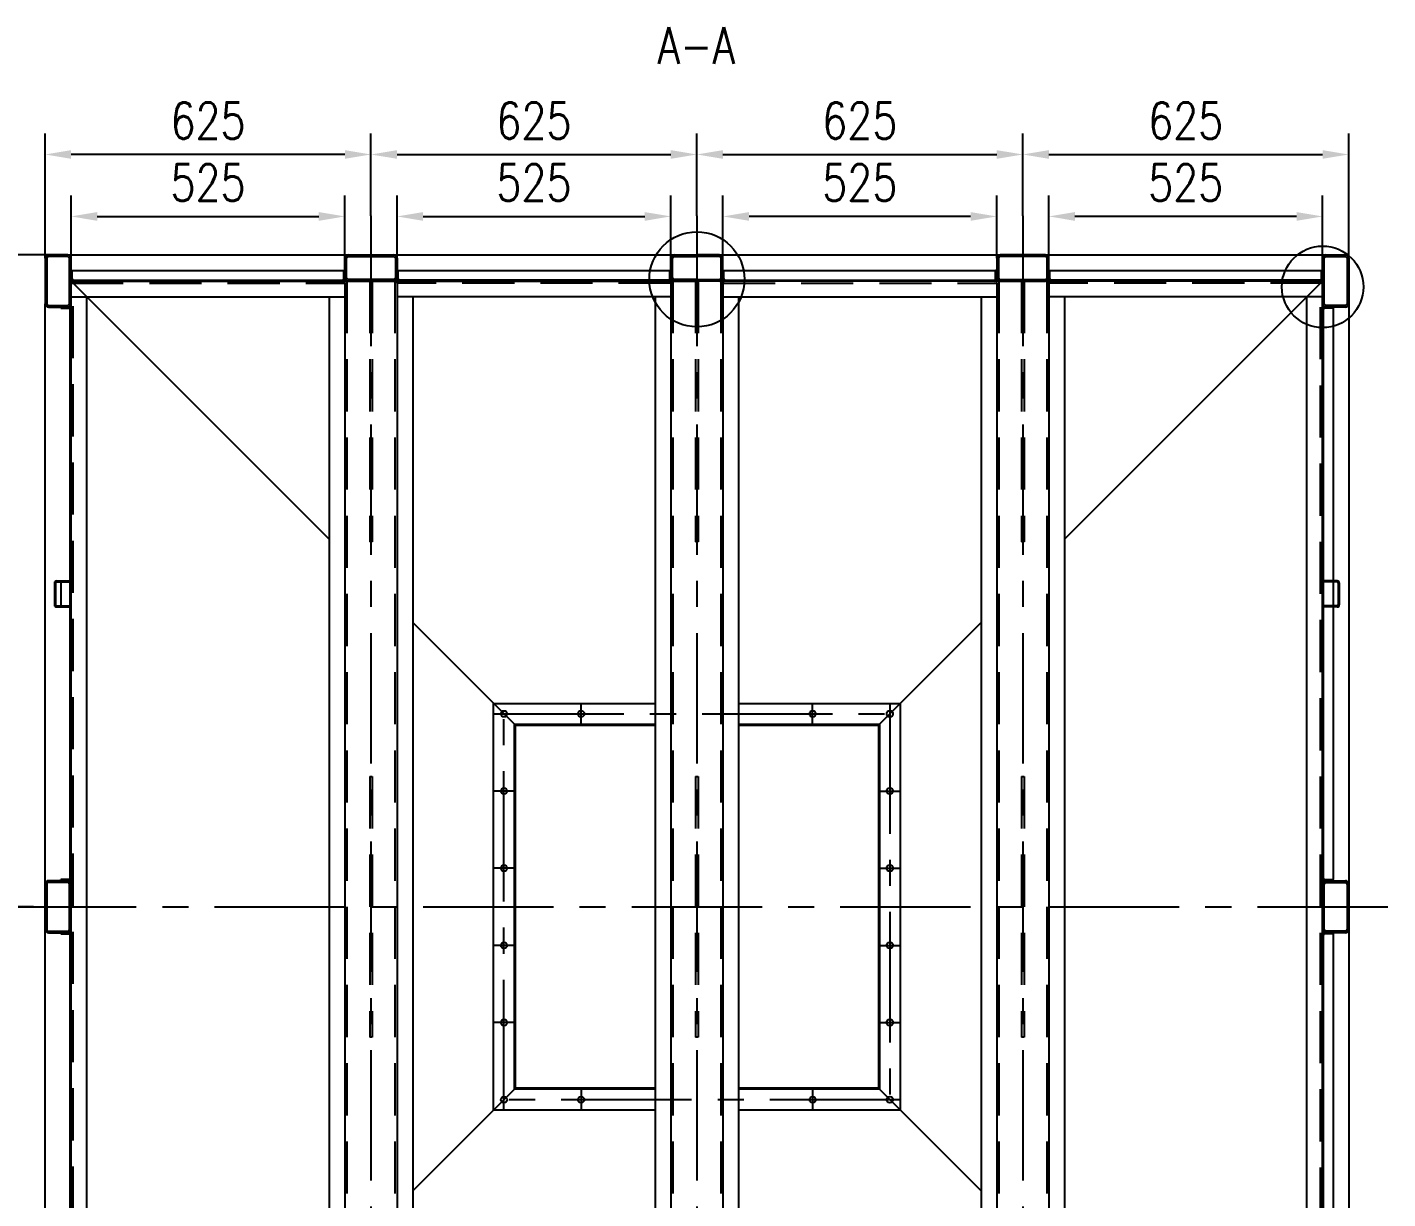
# Model space of a CAD drawing. Header units: inches. Extents: x -500 to 11380, y -200 to 8200.
# Drawn here: x 978 to 3587, y 1738 to 3985 of the extents above; entities that cross this region are included whole.
import ezdxf

# ---------------------------------------------------------------- set-up
doc = ezdxf.new("R2010")
doc.units = ezdxf.units.IN
doc.header["$LTSCALE"] = 200
doc.linetypes.add('CENTER', pattern=[2, 1.25, -0.25, 0.25, -0.25])
doc.linetypes.add('DASHED', pattern=[0.75, 0.5, -0.25])
for name, color, linetype in [('1轮廓实线层', 7, 'Continuous'), ('2细线层', 4, 'Continuous'), ('3中心线层', 1, 'CENTER'), ('4虚线层', 6, 'DASHED'), ('5剖面线层', 2, 'Continuous'), ('7标注层', 4, 'Continuous'), ('8符号标注层', 31, 'Continuous')]:
    doc.layers.add(name, color=color, linetype=linetype)
doc.styles.add('TH_GBDIM', font='romans.shx', dxfattribs={"width": 0.8, "bigfont": 'gbcbig.shx'})
doc.dimstyles.new('TH_GBDIM', dxfattribs={"dimscale": 20, "dimtxt": 3.5, "dimasz": 2.5, "dimexe": 2, "dimexo": 0, "dimgap": 1.5, "dimtad": 1, "dimtoh": 1, "dimdec": 1, "dimdsep": 46, "dimtxsty": 'TH_GBDIM', "dimcen": 2.5, "dimclrd": 130, "dimclre": 130, "dimclrt": 3, "dimadec": 0, "dimazin": 2, "dimtfac": 0.714286, "dimtdec": 1, "dimtmove": 0, "dimatfit": 3, "dimfxl": 0, "dimtzin": 0, "dimlwd": -1, "dimlwe": -1, "dimarcsym": 0})
pattern_1 = [(45, (-5643.032, -9602.991), (-6.735192, 6.735192), [])]
pattern_2 = [(45, (-5643.032, -10802.991), (-6.735192, 6.735192), [])]
pattern_3 = [(135, (-5107.23, -9602.991), (-6.735192, -6.735192), [])]
pattern_4 = [(135, (-5107.23, -8402.991), (-6.735192, -6.735192), [])]
pattern_5 = [(135, (-5643.032, -9602.991), (-6.735192, -6.735192), [])]
pattern_6 = [(135, (-5018.032, -9602.991), (-6.735192, -6.735192), [])]
pattern_7 = [(135, (9e-12, -3229.035), (-6.735192, -6.735192), [])]

# ---------------------------------------------------------------- blocks, each defined once
blk = doc.blocks.new('*D86')
at = {"layer": '7标注层', "color": 130, "transparency": 16777216}
for p, q in [((1012.4, 3541.8), (1012.4, 3780.9)), ((1637.4, 3623.2), (1637.4, 3780.9)), ((1587.4, 3740.9), (1062.4, 3740.9))]:
    blk.add_line(p, q, dxfattribs=at)
for points in [[(1062.4, 3749.2), (1062.4, 3732.6), (1012.4, 3740.9)], [(1587.4, 3749.2), (1587.4, 3732.6), (1637.4, 3740.9)]]:
    blk.add_solid(points, dxfattribs=at)
at = {"layer": 'Defpoints', "color": 0, "transparency": 16777216}
for p in [(1012.4, 3740.9), (1637.4, 3623.2), (1012.4, 3541.8)]:
    blk.add_point(p, dxfattribs=at)
at = {"layer": '7标注层', "color": 3, "transparency": 16777216, "insert": (1324.9, 3805.9), "char_height": 70, "attachment_point": 5, "style": 'TH_GBDIM'}
blk.add_mtext('625', dxfattribs=at)
blk = doc.blocks.new('*D87')
at = {"layer": '7标注层', "color": 130, "transparency": 16777216}
for p, q in [((1018.8, 3548.2), (827, 3548.2)), ((867, 3498.2), (867, 2348.2)), ((990.5, 2298.2), (827, 2298.2))]:
    blk.add_line(p, q, dxfattribs=at)
for points in [[(858.7, 3498.2), (875.4, 3498.2), (867, 3548.2)], [(858.7, 2348.2), (875.4, 2348.2), (867, 2298.2)]]:
    blk.add_solid(points, dxfattribs=at)
at = {"layer": 'Defpoints', "color": 0, "transparency": 16777216}
for p in [(1018.8, 3548.2), (867, 2298.2), (990.5, 2298.2)]:
    blk.add_point(p, dxfattribs=at)
at = {"layer": '7标注层', "color": 3, "transparency": 16777216, "insert": (802, 2923.2), "char_height": 70, "attachment_point": 5, "rotation": 90, "style": 'TH_GBDIM'}
blk.add_mtext('1250', dxfattribs=at)
blk = doc.blocks.new('*D122')
at = {"layer": '7标注层', "color": 130, "transparency": 16777216}
for p, q in [((1637.4, 3623.2), (1637.4, 3780.9)), ((2262.4, 3623.2), (2262.4, 3780.9)), ((1687.4, 3740.9), (2212.4, 3740.9))]:
    blk.add_line(p, q, dxfattribs=at)
for points in [[(1687.4, 3749.2), (1687.4, 3732.6), (1637.4, 3740.9)], [(2212.4, 3749.2), (2212.4, 3732.6), (2262.4, 3740.9)]]:
    blk.add_solid(points, dxfattribs=at)
at = {"layer": 'Defpoints', "color": 0, "transparency": 16777216}
for p in [(2262.4, 3740.9), (1637.4, 3623.2), (2262.4, 3623.2)]:
    blk.add_point(p, dxfattribs=at)
at = {"layer": '7标注层', "color": 3, "transparency": 16777216, "insert": (1949.9, 3805.9), "char_height": 70, "attachment_point": 5, "style": 'TH_GBDIM'}
blk.add_mtext('625', dxfattribs=at)
blk = doc.blocks.new('*D123')
at = {"layer": '7标注层', "color": 130, "transparency": 16777216}
for p, q in [((2262.4, 3623.2), (2262.4, 3780.9)), ((2887.4, 3623.2), (2887.4, 3780.9)), ((2312.4, 3740.9), (2837.4, 3740.9))]:
    blk.add_line(p, q, dxfattribs=at)
for points in [[(2312.4, 3749.2), (2312.4, 3732.6), (2262.4, 3740.9)], [(2837.4, 3749.2), (2837.4, 3732.6), (2887.4, 3740.9)]]:
    blk.add_solid(points, dxfattribs=at)
at = {"layer": 'Defpoints', "color": 0, "transparency": 16777216}
for p in [(2887.4, 3740.9), (2262.4, 3623.2), (2887.4, 3623.2)]:
    blk.add_point(p, dxfattribs=at)
at = {"layer": '7标注层', "color": 3, "transparency": 16777216, "insert": (2574.9, 3805.9), "char_height": 70, "attachment_point": 5, "style": 'TH_GBDIM'}
blk.add_mtext('625', dxfattribs=at)
blk = doc.blocks.new('*D124')
at = {"layer": '7标注层', "color": 130, "transparency": 16777216}
for p, q in [((2887.4, 3623.2), (2887.4, 3780.9)), ((3512.4, 3541.8), (3512.4, 3780.9)), ((2937.4, 3740.9), (3462.4, 3740.9))]:
    blk.add_line(p, q, dxfattribs=at)
for points in [[(2937.4, 3749.2), (2937.4, 3732.6), (2887.4, 3740.9)], [(3462.4, 3749.2), (3462.4, 3732.6), (3512.4, 3740.9)]]:
    blk.add_solid(points, dxfattribs=at)
at = {"layer": 'Defpoints', "color": 0, "transparency": 16777216}
for p in [(3512.4, 3740.9), (2887.4, 3623.2), (3512.4, 3541.8)]:
    blk.add_point(p, dxfattribs=at)
at = {"layer": '7标注层', "color": 3, "transparency": 16777216, "insert": (3199.9, 3805.9), "char_height": 70, "attachment_point": 5, "style": 'TH_GBDIM'}
blk.add_mtext('625', dxfattribs=at)
blk = doc.blocks.new('*D131')
at = {"layer": '7标注层', "color": 130, "transparency": 16777216}
for p, q in [((1018.8, 3548.2), (540, 3548.2)), ((580, 3498.2), (580, 1063.2)), ((1047.4, 1013.2), (540, 1013.2))]:
    blk.add_line(p, q, dxfattribs=at)
for points in [[(571.7, 3498.2), (588.3, 3498.2), (580, 3548.2)], [(571.7, 1063.2), (588.3, 1063.2), (580, 1013.2)]]:
    blk.add_solid(points, dxfattribs=at)
at = {"layer": 'Defpoints', "color": 0, "transparency": 16777216}
for p in [(1018.8, 3548.2), (580, 1013.2), (1047.4, 1013.2)]:
    blk.add_point(p, dxfattribs=at)
at = {"layer": '7标注层', "color": 3, "transparency": 16777216, "insert": (515, 2280.7), "char_height": 70, "attachment_point": 5, "rotation": 90, "style": 'TH_GBDIM'}
blk.add_mtext('2535', dxfattribs=at)
blk = doc.blocks.new('*D136')
at = {"layer": '7标注层', "color": 130, "transparency": 16777216}
for p, q in [((1062.4, 3541.8), (1062.4, 3662.1)), ((1587.4, 3541.8), (1587.4, 3662.1)), ((1112.4, 3622.1), (1537.4, 3622.1))]:
    blk.add_line(p, q, dxfattribs=at)
for points in [[(1112.4, 3630.4), (1112.4, 3613.7), (1062.4, 3622.1)], [(1537.4, 3630.4), (1537.4, 3613.7), (1587.4, 3622.1)]]:
    blk.add_solid(points, dxfattribs=at)
at = {"layer": 'Defpoints', "color": 0, "transparency": 16777216}
for p in [(1587.4, 3622.1), (1062.4, 3541.8), (1587.4, 3541.8)]:
    blk.add_point(p, dxfattribs=at)
at = {"layer": '7标注层', "color": 3, "transparency": 16777216, "insert": (1324.9, 3687.1), "char_height": 70, "attachment_point": 5, "style": 'TH_GBDIM'}
blk.add_mtext('525', dxfattribs=at)
blk = doc.blocks.new('*D137')
at = {"layer": '7标注层', "color": 130, "transparency": 16777216}
for p, q in [((1687.4, 3541.8), (1687.4, 3662.1)), ((2212.4, 3541.8), (2212.4, 3662.1)), ((1737.4, 3622.1), (2162.4, 3622.1))]:
    blk.add_line(p, q, dxfattribs=at)
for points in [[(1737.4, 3630.4), (1737.4, 3613.7), (1687.4, 3622.1)], [(2162.4, 3630.4), (2162.4, 3613.7), (2212.4, 3622.1)]]:
    blk.add_solid(points, dxfattribs=at)
at = {"layer": 'Defpoints', "color": 0, "transparency": 16777216}
for p in [(2212.4, 3622.1), (1687.4, 3541.8), (2212.4, 3541.8)]:
    blk.add_point(p, dxfattribs=at)
at = {"layer": '7标注层', "color": 3, "transparency": 16777216, "insert": (1949.9, 3687.1), "char_height": 70, "attachment_point": 5, "style": 'TH_GBDIM'}
blk.add_mtext('525', dxfattribs=at)
blk = doc.blocks.new('*D138')
at = {"layer": '7标注层', "color": 130, "transparency": 16777216}
for p, q in [((2937.4, 3541.8), (2937.4, 3662.1)), ((3462.4, 3541.8), (3462.4, 3662.1)), ((3412.4, 3622.1), (2987.4, 3622.1))]:
    blk.add_line(p, q, dxfattribs=at)
for points in [[(2987.4, 3630.4), (2987.4, 3613.7), (2937.4, 3622.1)], [(3412.4, 3630.4), (3412.4, 3613.7), (3462.4, 3622.1)]]:
    blk.add_solid(points, dxfattribs=at)
at = {"layer": 'Defpoints', "color": 0, "transparency": 16777216}
for p in [(2937.4, 3622.1), (2937.4, 3541.8), (3462.4, 3541.8)]:
    blk.add_point(p, dxfattribs=at)
at = {"layer": '7标注层', "color": 3, "transparency": 16777216, "insert": (3199.9, 3687.1), "char_height": 70, "attachment_point": 5, "style": 'TH_GBDIM'}
blk.add_mtext('525', dxfattribs=at)
blk = doc.blocks.new('*D139')
at = {"layer": '7标注层', "color": 130, "transparency": 16777216}
for p, q in [((2312.4, 3541.8), (2312.4, 3662.1)), ((2837.4, 3541.8), (2837.4, 3662.1)), ((2787.4, 3622.1), (2362.4, 3622.1))]:
    blk.add_line(p, q, dxfattribs=at)
for points in [[(2362.4, 3630.4), (2362.4, 3613.7), (2312.4, 3622.1)], [(2787.4, 3630.4), (2787.4, 3613.7), (2837.4, 3622.1)]]:
    blk.add_solid(points, dxfattribs=at)
at = {"layer": 'Defpoints', "color": 0, "transparency": 16777216}
for p in [(2312.4, 3622.1), (2312.4, 3541.8), (2837.4, 3541.8)]:
    blk.add_point(p, dxfattribs=at)
at = {"layer": '7标注层', "color": 3, "transparency": 16777216, "insert": (2574.9, 3687.1), "char_height": 70, "attachment_point": 5, "style": 'TH_GBDIM'}
blk.add_mtext('525', dxfattribs=at)
blk = doc.blocks.new('*D149')
at = {"layer": '7标注层', "color": 130, "transparency": 16777216}
for p, q in [((1018.8, 3548.2), (680.3, 3548.2)), ((720.3, 3498.2), (720.3, 1098.2)), ((1018.8, 1048.2), (680.3, 1048.2))]:
    blk.add_line(p, q, dxfattribs=at)
for points in [[(712, 3498.2), (728.6, 3498.2), (720.3, 3548.2)], [(712, 1098.2), (728.6, 1098.2), (720.3, 1048.2)]]:
    blk.add_solid(points, dxfattribs=at)
at = {"layer": 'Defpoints', "color": 0, "transparency": 16777216}
for p in [(1018.8, 3548.2), (720.3, 1048.2), (1018.8, 1048.2)]:
    blk.add_point(p, dxfattribs=at)
at = {"layer": '7标注层', "color": 3, "transparency": 16777216, "insert": (655.3, 2298.2), "char_height": 70, "attachment_point": 5, "rotation": 90, "style": 'TH_GBDIM'}
blk.add_mtext('2500', dxfattribs=at)

msp = doc.modelspace()

# ---------------------------------------------------------------- hatches: boundary and pattern name
at = {"layer": '5剖面线层'}
h = msp.add_hatch(dxfattribs=at)
h.set_pattern_fill('ANSI31', color=256, scale=3)
h.set_pattern_definition(pattern_1)
h.paths.add_polyline_path([(1062.41, 3541.78, 0.4130834), (1056.01, 3548.16), (1018.81, 3548.16, 0.4142136), (1012.41, 3541.76), (1012.41, 3454.56, 0.4142136), (1018.81, 3448.16), (1056.01, 3448.16, 0.4153448), (1062.41, 3454.58)])
h.paths.add_polyline_path([(1015.61, 3541.74, -0.4142136), (1018.79, 3544.96), (1055.99, 3544.96, -0.4159188), (1059.21, 3541.76), (1059.21, 3541.76), (1059.21, 3454.56, -0.412939), (1056.03, 3451.36), (1018.83, 3451.36, -0.4137846), (1015.61, 3454.54)], flags=16)
h = msp.add_hatch(dxfattribs=at)
h.set_pattern_fill('ANSI31', color=256, scale=3)
h.set_pattern_definition(pattern_1)
h.paths.add_polyline_path([(1687.41, 3541.77, 0.4136048), (1681.01, 3548.16), (1593.81, 3548.16, 0.4149806), (1587.41, 3541.74), (1587.41, 3504.54, 0.4145774), (1593.84, 3498.16), (1681.04, 3498.16, 0.4136919), (1687.41, 3504.57)])
h.paths.add_polyline_path([(1590.61, 3504.55, 0.4132733), (1593.81, 3501.36), (1681.01, 3501.36, 0.4148846), (1684.21, 3504.56), (1684.21, 3541.76, 0.4152474), (1680.99, 3544.96), (1593.79, 3544.96, 0.4134501), (1590.61, 3541.75)], flags=16)
h = msp.add_hatch(dxfattribs=at)
h.set_pattern_fill('ANSI31', color=256, scale=3)
h.set_pattern_definition(pattern_1)
h.paths.add_polyline_path([(2262.41, 3548.16), (2218.81, 3548.16, 0.4142136), (2212.41, 3541.76), (2212.41, 3504.56, 0.4153446), (2218.84, 3498.16), (2262.41, 3498.16), (2262.41, 3501.36), (2218.81, 3501.36, -0.4139527), (2215.61, 3504.55), (2215.61, 3541.75, -0.412771), (2218.79, 3544.96), (2262.41, 3544.96)])
h = msp.add_hatch(dxfattribs=at)
h.set_pattern_fill('ANSI31', color=256, scale=3)
h.set_pattern_definition(pattern_1)
h.paths.add_polyline_path([(2262.41, 3548.16), (2306.01, 3548.16, -0.4142136), (2312.41, 3541.76), (2312.41, 3504.56, -0.4153446), (2305.99, 3498.16), (2262.41, 3498.16), (2262.41, 3501.36), (2306.01, 3501.36, 0.4139527), (2309.21, 3504.55), (2309.21, 3541.75, 0.412771), (2306.03, 3544.96), (2262.41, 3544.96)])
h = msp.add_hatch(dxfattribs=at)
h.set_pattern_fill('ANSI31', color=256, scale=3)
h.set_pattern_definition(pattern_1)
h.paths.add_polyline_path([(2837.41, 3504.54, 0.4147354), (2843.84, 3498.16), (2931.04, 3498.16, 0.4138498), (2937.41, 3504.57), (2937.41, 3541.77, 0.4134469), (2931.01, 3548.16), (2843.81, 3548.16, 0.4148226), (2837.41, 3541.74)])
h.paths.add_polyline_path([(2934.21, 3541.77, 0.4149775), (2930.99, 3544.96), (2843.79, 3544.96, 0.4131805), (2840.61, 3541.75), (2840.61, 3504.55, 0.4135429), (2843.81, 3501.36), (2931.01, 3501.36, 0.4151545), (2934.21, 3504.57)], flags=16)
h = msp.add_hatch(dxfattribs=at)
h.set_pattern_fill('ANSI31', color=256, scale=3)
h.set_pattern_definition(pattern_1)
h.paths.add_polyline_path([(3462.41, 3541.78, -0.4130834), (3468.81, 3548.16), (3506.01, 3548.16, -0.4142136), (3512.41, 3541.76), (3512.41, 3454.56, -0.4142136), (3506.01, 3448.16), (3468.81, 3448.16, -0.4153448), (3462.41, 3454.58)])
h.paths.add_polyline_path([(3509.21, 3541.74, 0.4142136), (3506.03, 3544.96), (3468.83, 3544.96, 0.4159188), (3465.61, 3541.76), (3465.61, 3541.76), (3465.61, 3454.56, 0.412939), (3468.8, 3451.36), (3506, 3451.36, 0.4137846), (3509.21, 3454.54)], flags=16)
h = msp.add_hatch(dxfattribs=at)
h.set_pattern_fill('ANSI31', color=256, scale=3, angle=90)
h.set_pattern_definition(pattern_5)
h.paths.add_polyline_path([(1587.41, 3502.16), (1587.41, 3518.16), (1585.41, 3518.16), (1585.41, 3502.16, -0.4142136), (1583.41, 3500.16), (1066.41, 3500.16, -0.4142136), (1064.41, 3502.16), (1064.41, 3518.16), (1062.41, 3518.16), (1062.41, 3502.16, 0.4152649), (1066.43, 3498.16), (1583.43, 3498.16, 0.413163)])
h = msp.add_hatch(dxfattribs=at)
h.set_pattern_fill('ANSI31', color=256, scale=3, angle=90)
h.set_pattern_definition(pattern_6)
h.paths.add_polyline_path([(2212.41, 3502.16), (2212.41, 3518.16), (2210.41, 3518.16), (2210.41, 3502.16, -0.4142136), (2208.41, 3500.16), (1691.41, 3500.16, -0.4142136), (1689.41, 3502.16), (1689.41, 3518.16), (1687.41, 3518.16), (1687.41, 3502.16, 0.4152649), (1691.43, 3498.16), (2208.43, 3498.16, 0.413163)])
h = msp.add_hatch(dxfattribs=at)
h.set_pattern_fill('ANSI31', color=256, scale=3, angle=90)
h.set_pattern_definition(pattern_6)
h.paths.add_polyline_path([(2312.41, 3502.16), (2312.41, 3518.16), (2314.41, 3518.16), (2314.41, 3502.16, 0.4142136), (2316.41, 3500.16), (2833.41, 3500.16, 0.4142136), (2835.41, 3502.16), (2835.41, 3518.16), (2837.41, 3518.16), (2837.41, 3502.16, -0.4152649), (2833.4, 3498.16), (2316.4, 3498.16, -0.413163)])
h = msp.add_hatch(dxfattribs=at)
h.set_pattern_fill('ANSI31', color=256, scale=3, angle=90)
h.set_pattern_definition(pattern_5)
h.paths.add_polyline_path([(2937.41, 3502.16), (2937.41, 3518.16), (2939.41, 3518.16), (2939.41, 3502.16, 0.4142136), (2941.41, 3500.16), (3458.41, 3500.16, 0.4142136), (3460.41, 3502.16), (3460.41, 3518.16), (3462.41, 3518.16), (3462.41, 3502.16, -0.4152649), (3458.4, 3498.16), (2941.4, 3498.16, -0.413163)])
h = msp.add_hatch(dxfattribs=at)
h.set_pattern_fill('ANSI31', color=256, scale=3, angle=90)
h.set_pattern_definition(pattern_4)
edge = h.paths.add_edge_path()
edge.add_line((1042.41, 3448.16), (1058.41, 3448.16))
edge.add_arc((1058.41, 3444.16), 4, 0, 90, ccw=False)
edge.add_line((1062.41, 3444.16), (1062.41, 2352.16))
edge.add_arc((1058.41, 2352.16), 4, -90, 0, ccw=False)
edge.add_line((1058.41, 2348.16), (1042.41, 2348.16))
edge.add_line((1042.41, 2348.16), (1042.41, 2350.16))
edge.add_line((1042.41, 2350.16), (1058.41, 2350.16))
edge.add_arc((1058.41, 2352.16), 2, 270, 360)
edge.add_line((1060.41, 2352.16), (1060.41, 3444.16))
edge.add_arc((1058.41, 3444.16), 2, 0, 90)
edge.add_line((1058.41, 3446.16), (1042.41, 3446.16))
edge.add_line((1042.41, 3446.16), (1042.41, 3448.16))
h = msp.add_hatch(dxfattribs=at)
h.set_pattern_fill('ANSI31', color=256, scale=3, angle=90)
h.set_pattern_definition(pattern_4)
edge = h.paths.add_edge_path()
edge.add_line((3482.41, 3448.16), (3466.41, 3448.16))
edge.add_arc((3466.41, 3444.16), 4, 90, 180)
edge.add_line((3462.41, 3444.16), (3462.41, 2352.16))
edge.add_arc((3466.41, 2352.16), 4, 180, 270)
edge.add_line((3466.41, 2348.16), (3482.41, 2348.16))
edge.add_line((3482.41, 2348.16), (3482.41, 2350.16))
edge.add_line((3482.41, 2350.16), (3466.41, 2350.16))
edge.add_arc((3466.41, 2352.16), 2, -180, -90, ccw=False)
edge.add_line((3464.41, 2352.16), (3464.41, 3444.16))
edge.add_arc((3466.41, 3444.16), 2, 90, 180, ccw=False)
edge.add_line((3466.41, 3446.16), (3482.41, 3446.16))
edge.add_line((3482.41, 3446.16), (3482.41, 3448.16))
h = msp.add_hatch(dxfattribs=at)
h.set_pattern_fill('ANSI31', color=256, scale=3, angle=90)
h.set_pattern_definition(pattern_7)
h.paths.add_polyline_path([(1030.41, 2919.16), (1030.41, 2877.16, 0.4142136), (1034.41, 2873.16), (1060.41, 2873.16), (1060.41, 2875.16), (1034.41, 2875.16, -0.4142136), (1032.41, 2877.16), (1032.41, 2919.16, -0.4142136), (1034.41, 2921.16), (1060.41, 2921.16), (1060.41, 2923.16), (1034.41, 2923.16, 0.4142136)])
h = msp.add_hatch(dxfattribs=at)
h.set_pattern_fill('ANSI31', color=256, scale=3, angle=90)
h.set_pattern_definition(pattern_7)
h.paths.add_polyline_path([(3464.41, 2923.16), (3464.41, 2921.16), (3490.41, 2921.16, -0.4142136), (3492.41, 2919.16), (3492.41, 2877.16, -0.4142136), (3490.41, 2875.16), (3464.41, 2875.16), (3464.41, 2873.16), (3490.41, 2873.16, 0.4142136), (3494.41, 2877.16), (3494.41, 2919.16, 0.4142136), (3490.41, 2923.16)])
h = msp.add_hatch(dxfattribs=at)
h.set_pattern_fill('ANSI31', color=256, scale=3)
h.set_pattern_definition(pattern_2)
h.paths.add_polyline_path([(1062.41, 2341.78, 0.4130834), (1056.01, 2348.16), (1018.81, 2348.16, 0.4142136), (1012.41, 2341.76), (1012.41, 2254.56, 0.4142136), (1018.81, 2248.16), (1056.01, 2248.16, 0.4153448), (1062.41, 2254.58)])
h.paths.add_polyline_path([(1015.61, 2341.74, -0.4142136), (1018.79, 2344.96), (1055.99, 2344.96, -0.4159188), (1059.21, 2341.76), (1059.21, 2341.76), (1059.21, 2254.56, -0.412939), (1056.03, 2251.36), (1018.83, 2251.36, -0.4137846), (1015.61, 2254.54)], flags=16)
h = msp.add_hatch(dxfattribs=at)
h.set_pattern_fill('ANSI31', color=256, scale=3)
h.set_pattern_definition(pattern_2)
h.paths.add_polyline_path([(3462.41, 2341.78, -0.4130834), (3468.81, 2348.16), (3506.01, 2348.16, -0.4142136), (3512.41, 2341.76), (3512.41, 2254.56, -0.4142136), (3506.01, 2248.16), (3468.81, 2248.16, -0.4153448), (3462.41, 2254.58)])
h.paths.add_polyline_path([(3509.21, 2341.74, 0.4142136), (3506.03, 2344.96), (3468.83, 2344.96, 0.4159188), (3465.61, 2341.76), (3465.61, 2341.76), (3465.61, 2254.56, 0.412939), (3468.8, 2251.36), (3506, 2251.36, 0.4137846), (3509.21, 2254.54)], flags=16)
h = msp.add_hatch(dxfattribs=at)
h.set_pattern_fill('ANSI31', color=256, scale=3, angle=90)
h.set_pattern_definition(pattern_3)
edge = h.paths.add_edge_path()
edge.add_line((1042.41, 2248.16), (1058.41, 2248.16))
edge.add_arc((1058.41, 2244.16), 4, 0, 90, ccw=False)
edge.add_line((1062.41, 2244.16), (1062.41, 1152.16))
edge.add_arc((1058.41, 1152.16), 4, -90, 0, ccw=False)
edge.add_line((1058.41, 1148.16), (1042.41, 1148.16))
edge.add_line((1042.41, 1148.16), (1042.41, 1150.16))
edge.add_line((1042.41, 1150.16), (1058.41, 1150.16))
edge.add_arc((1058.41, 1152.16), 2, 270, 360)
edge.add_line((1060.41, 1152.16), (1060.41, 2244.16))
edge.add_arc((1058.41, 2244.16), 2, 0, 90)
edge.add_line((1058.41, 2246.16), (1042.41, 2246.16))
edge.add_line((1042.41, 2246.16), (1042.41, 2248.16))
h = msp.add_hatch(dxfattribs=at)
h.set_pattern_fill('ANSI31', color=256, scale=3, angle=90)
h.set_pattern_definition(pattern_3)
edge = h.paths.add_edge_path()
edge.add_line((3482.41, 2248.16), (3466.41, 2248.16))
edge.add_arc((3466.41, 2244.16), 4, 90, 180)
edge.add_line((3462.41, 2244.16), (3462.41, 1152.16))
edge.add_arc((3466.41, 1152.16), 4, 180, 270)
edge.add_line((3466.41, 1148.16), (3482.41, 1148.16))
edge.add_line((3482.41, 1148.16), (3482.41, 1150.16))
edge.add_line((3482.41, 1150.16), (3466.41, 1150.16))
edge.add_arc((3466.41, 1152.16), 2, -180, -90, ccw=False)
edge.add_line((3464.41, 1152.16), (3464.41, 2244.16))
edge.add_arc((3466.41, 2244.16), 2, 90, 180, ccw=False)
edge.add_line((3466.41, 2246.16), (3482.41, 2246.16))
edge.add_line((3482.41, 2246.16), (3482.41, 2248.16))

# ---------------------------------------------------------------- linework, layer by layer
at = {"layer": '1轮廓实线层'}
for p, q in [((1012.41, 3541.76), (1012.41, 3454.56)), ((1015.61, 3541.76), (1015.61, 3454.56)), ((1056.01, 3548.16), (1018.81, 3548.16)), ((1056.01, 3544.96), (1018.81, 3544.96)), ((1056.01, 3548.16), (3468.81, 3548.16)), ((1059.21, 3454.56), (1059.21, 3541.76)), ((1062.41, 1152.16), (1062.41, 3541.76)), ((1587.41, 3502.16), (1587.41, 3541.76)), ((1590.61, 3504.56), (1590.61, 3541.76)), ((1593.81, 3548.16), (1681.01, 3548.16)), ((1593.81, 3544.96), (1681.01, 3544.96)), ((1684.21, 3541.76), (1684.21, 3504.56)), ((1687.41, 3541.76), (1687.41, 3502.16)), ((2212.41, 3502.16), (2212.41, 3541.76)), ((2215.61, 3504.56), (2215.61, 3541.76)), ((2218.81, 3548.16), (2262.41, 3548.16)), ((2218.81, 3544.96), (2262.41, 3544.96)), ((2306.01, 3548.16), (2262.41, 3548.16)), ((2306.01, 3544.96), (2262.41, 3544.96)), ((2309.21, 3504.56), (2309.21, 3541.76)), ((2312.41, 3502.16), (2312.41, 3541.76)), ((2837.41, 3541.76), (2837.41, 3502.16)), ((2840.61, 3541.76), (2840.61, 3504.56)), ((2931.01, 3548.16), (2843.81, 3548.16)), ((2931.01, 3544.96), (2843.81, 3544.96)), ((2934.21, 3504.56), (2934.21, 3541.76)), ((2937.41, 3502.16), (2937.41, 3541.76)), ((3462.41, 1152.16), (3462.41, 3541.76)), ((3465.61, 3454.56), (3465.61, 3541.76)), ((3468.81, 3548.16), (3506.01, 3548.16)), ((3468.81, 3544.96), (3506.01, 3544.96)), ((3509.21, 3541.76), (3509.21, 3454.56)), ((3512.41, 3541.76), (3512.41, 3454.56)), ((1062.41, 3518.16), (1064.41, 3518.16)), ((1062.41, 3500.16), (1062.41, 3498.16)), ((1062.41, 3498.16), (2262.41, 3498.16)), ((1064.41, 3502.16), (1064.41, 3518.16)), ((1064.41, 3518.16), (1585.41, 3518.16)), ((1066.41, 3500.16), (1583.41, 3500.16)), ((1585.41, 3502.16), (1585.41, 3518.16)), ((1587.41, 3518.16), (1585.41, 3518.16)), ((1587.41, 3495.49), (1587.41, 3498.16)), ((1681.01, 3501.36), (1593.81, 3501.36)), ((1681.01, 3498.16), (1593.81, 3498.16)), ((1687.41, 3518.16), (1689.41, 3518.16)), ((1687.41, 3500.16), (1687.41, 3498.16)), ((1687.41, 3495.49), (1687.41, 3498.16)), ((1689.41, 3502.16), (1689.41, 3518.16)), ((1689.41, 3518.16), (2210.41, 3518.16)), ((2208.41, 3500.16), (1691.41, 3500.16)), ((2210.41, 3502.16), (2210.41, 3518.16)), ((2212.41, 3518.16), (2210.41, 3518.16)), ((2212.41, 3498.16), (2212.41, 1100.16)), ((2262.41, 3501.36), (2218.81, 3501.36)), ((2262.41, 3501.36), (2306.01, 3501.36)), ((3462.41, 3498.16), (2262.41, 3498.16)), ((2312.41, 3518.16), (2314.41, 3518.16)), ((2312.41, 3498.16), (2312.41, 1098.16)), ((2314.41, 3502.16), (2314.41, 3518.16)), ((2314.41, 3518.16), (2835.41, 3518.16)), ((2316.41, 3500.16), (2833.41, 3500.16)), ((2835.41, 3502.16), (2835.41, 3518.16)), ((2837.41, 3518.16), (2835.41, 3518.16)), ((2837.41, 3500.16), (2837.41, 3498.16)), ((2837.41, 3495.49), (2837.41, 3498.16)), ((2843.81, 3501.36), (2931.01, 3501.36)), ((2843.81, 3498.16), (2931.01, 3498.16)), ((2937.41, 3518.16), (2939.41, 3518.16)), ((2937.41, 3495.49), (2937.41, 3498.16)), ((2939.41, 3502.16), (2939.41, 3518.16)), ((2939.41, 3518.16), (3460.41, 3518.16)), ((3458.41, 3500.16), (2941.41, 3500.16)), ((3460.41, 3502.16), (3460.41, 3518.16)), ((3462.41, 3518.16), (3460.41, 3518.16)), ((3462.41, 3500.16), (3462.41, 3498.16)), ((1587.41, 3494.16), (1587.41, 3495.49)), ((1587.41, 3494.16), (1587.41, 1100.16)), ((1687.41, 3494.16), (1687.41, 3495.49)), ((1687.41, 3494.16), (1687.41, 1100.16)), ((2837.41, 3494.16), (2837.41, 3495.49)), ((2837.41, 3494.16), (2837.41, 1098.16)), ((2937.41, 3494.16), (2937.41, 3495.49)), ((2937.41, 3494.16), (2937.41, 1098.16)), ((3458.41, 3494.16), (3458.41, 3494.16)), ((3458.41, 3494.16), (3458.41, 3494.16)), ((1012.41, 1141.76), (1012.41, 3454.56)), ((1018.81, 3451.36), (1056.01, 3451.36)), ((1018.81, 3448.16), (1058.41, 3448.16)), ((1042.41, 3446.16), (1042.41, 3448.16)), ((1042.41, 3446.16), (1058.41, 3446.16)), ((1062.41, 3468.16), (1587.41, 3468.16)), ((1092.41, 1100.16), (1092.41, 3468.16)), ((1557.41, 3003.16), (1092.41, 3468.16)), ((1557.41, 3468.16), (1557.41, 1100.16)), ((2212.41, 3468.16), (1687.41, 3468.16)), ((1717.41, 3468.16), (1717.41, 1098.16)), ((2182.41, 3468.16), (2182.41, 1098.16)), ((2312.41, 3468.16), (2837.41, 3468.16)), ((2342.41, 3468.16), (2342.41, 1098.16)), ((2807.41, 3468.16), (2807.41, 1098.16)), ((3462.41, 3468.16), (2937.41, 3468.16)), ((2967.41, 3468.16), (2967.41, 1098.16)), ((3432.41, 3468.16), (2967.41, 3003.16)), ((3432.41, 1098.16), (3432.41, 3468.16)), ((3506.01, 3448.16), (3466.41, 3448.16)), ((3482.41, 3446.16), (3466.41, 3446.16)), ((3506.01, 3451.36), (3468.81, 3451.36)), ((3482.41, 3446.16), (3482.41, 3448.16)), ((3482.41, 3446.16), (3482.41, 2350.16)), ((3512.41, 3454.56), (3512.41, 1141.76)), ((1060.41, 2352.16), (1060.41, 3444.16)), ((1062.41, 2352.16), (1062.41, 3444.16)), ((3462.41, 2352.16), (3462.41, 3444.16)), ((3464.41, 2352.16), (3464.41, 3444.16)), ((1912.41, 2648.16), (1717.41, 2843.16)), ((2807.41, 2843.16), (2612.41, 2648.16)), ((1872.41, 2688.16), (2182.41, 2688.16)), ((1872.41, 1908.16), (1872.41, 2688.16)), ((2342.41, 2688.16), (2652.41, 2688.16)), ((2652.41, 2688.16), (2652.41, 1908.16)), ((1912.41, 2648.16), (2182.41, 2648.16)), ((1912.41, 1948.16), (1912.41, 2648.16)), ((2342.41, 2648.16), (2612.41, 2648.16)), ((2612.41, 2648.16), (2612.41, 1948.16)), ((1058.41, 2350.16), (1042.41, 2350.16)), ((1042.41, 2348.16), (1042.41, 2350.16)), ((3466.41, 2350.16), (3482.41, 2350.16)), ((3482.41, 2348.16), (3482.41, 2350.16)), ((1012.41, 2341.76), (1012.41, 2254.56)), ((1015.61, 2341.76), (1015.61, 2254.56)), ((1058.41, 2348.16), (1018.81, 2348.16)), ((1056.01, 2344.96), (1018.81, 2344.96)), ((1059.21, 2254.56), (1059.21, 2341.76)), ((1062.41, 2254.56), (1062.41, 2341.76)), ((3462.41, 2254.56), (3462.41, 2341.76)), ((3465.61, 2254.56), (3465.61, 2341.76)), ((3466.41, 2348.16), (3506.01, 2348.16)), ((3468.81, 2344.96), (3506.01, 2344.96)), ((3509.21, 2341.76), (3509.21, 2254.56)), ((3512.41, 2341.76), (3512.41, 2254.56)), ((1018.81, 2251.36), (1056.01, 2251.36)), ((1018.81, 2248.16), (1058.41, 2248.16)), ((1042.41, 2246.16), (1042.41, 2248.16)), ((1042.41, 2246.16), (1058.41, 2246.16)), ((1060.41, 1152.16), (1060.41, 2244.16)), ((1062.41, 1141.76), (1062.41, 2244.16)), ((3462.41, 1141.76), (3462.41, 2244.16)), ((3464.41, 1152.16), (3464.41, 2244.16)), ((3506.01, 2248.16), (3466.41, 2248.16)), ((3482.41, 2246.16), (3466.41, 2246.16)), ((3506.01, 2251.36), (3468.81, 2251.36)), ((3482.41, 2246.16), (3482.41, 2248.16)), ((3482.41, 2246.16), (3482.41, 1150.16)), ((1717.41, 1753.16), (1912.41, 1948.16)), ((2182.41, 1948.16), (1912.41, 1948.16)), ((2612.41, 1948.16), (2342.41, 1948.16)), ((2612.41, 1948.16), (2807.41, 1753.16)), ((2182.41, 1908.16), (1872.41, 1908.16)), ((2652.41, 1908.16), (2342.41, 1908.16))]:
    msp.add_line(p, q, dxfattribs=at)
at = {"layer": '1轮廓实线层', "color": 0}
for p, q in [((1034.41, 2923.16), (1060.41, 2923.16)), ((3490.41, 2923.16), (3464.41, 2923.16)), ((1030.41, 2919.16), (1030.41, 2877.16)), ((3494.41, 2919.16), (3494.41, 2877.16)), ((1034.41, 2873.16), (1060.41, 2873.16)), ((3490.41, 2873.16), (3464.41, 2873.16))]:
    msp.add_line(p, q, dxfattribs=at)
at = {"layer": '1轮廓实线层'}
for centre in [(1892.41, 2668.16), (2040.41, 2668.16), (2484.41, 2668.16), (2632.41, 2668.16), (1892.41, 2520.16), (2632.41, 2520.16), (1892.41, 2372.16), (2632.41, 2372.16), (1892.41, 2224.16), (2632.41, 2224.16), (1892.41, 2076.16), (2632.41, 2076.16), (1892.41, 1928.16), (2040.41, 1928.16), (2484.41, 1928.16), (2632.41, 1928.16)]:
    msp.add_circle(centre, 6, dxfattribs=at)
for centre, radius, start, end in [((1018.81, 3541.76), 6.4, 90, 180), ((1018.81, 3541.76), 3.2, 90, 180), ((1056.01, 3541.76), 6.4, 0, 90), ((1056.01, 3541.76), 3.2, 0, 90), ((1593.81, 3541.76), 6.4, 90, 180), ((1593.81, 3541.76), 3.2, 90, 180), ((1681.01, 3541.76), 6.4, 0, 90), ((1681.01, 3541.76), 3.2, 0, 90), ((2218.81, 3541.76), 6.4, 90, 180), ((2218.81, 3541.76), 3.2, 90, 180), ((2306.01, 3541.76), 6.4, 0, 90), ((2306.01, 3541.76), 3.2, 0, 90), ((2843.81, 3541.76), 6.4, 90, 180), ((2843.81, 3541.76), 3.2, 90, 180), ((2931.01, 3541.76), 6.4, 0, 90), ((2931.01, 3541.76), 3.2, 0, 90), ((3468.81, 3541.76), 6.4, 90, 180), ((3468.81, 3541.76), 3.2, 90, 180), ((3506.01, 3541.76), 6.4, 0, 90), ((3506.01, 3541.76), 3.2, 0, 90), ((1066.41, 3502.16), 4, 180, 270), ((1066.41, 3502.16), 2, 180, 270), ((1583.41, 3502.16), 2, 270, 0), ((1583.41, 3502.16), 4, 270, 0), ((1593.81, 3504.56), 6.4, 180, 270), ((1593.81, 3504.56), 3.2, 180, 270), ((1681.01, 3504.56), 6.4, 270, 0), ((1681.01, 3504.56), 3.2, 270, 0), ((1691.41, 3502.16), 4, 180, 270), ((1691.41, 3502.16), 2, 180, 270), ((2208.41, 3502.16), 2, 270, 0), ((2208.41, 3502.16), 4, 270, 0), ((2218.81, 3504.56), 6.4, 180, 270), ((2218.81, 3504.56), 3.2, 180, 270), ((2306.01, 3504.56), 6.4, 270, 0), ((2306.01, 3504.56), 3.2, 270, 0), ((2316.41, 3502.16), 4, 180, 270), ((2316.41, 3502.16), 2, 180, 270), ((2833.41, 3502.16), 2, 270, 0), ((2833.41, 3502.16), 4, 270, 0), ((2843.81, 3504.56), 6.4, 180, 270), ((2843.81, 3504.56), 3.2, 180, 270), ((2931.01, 3504.56), 3.2, 270, 0), ((2931.01, 3504.56), 6.4, 270, 0), ((2941.41, 3502.16), 4, 180, 270), ((2941.41, 3502.16), 2, 180, 270), ((3458.41, 3502.16), 2, 270, 0), ((3458.41, 3502.16), 4, 270, 0), ((1018.81, 3454.56), 6.4, 180, 270), ((1018.81, 3454.56), 3.2, 180, 270), ((1056.01, 3454.56), 6.4, 270, 0), ((1056.01, 3454.56), 3.2, 270, 0), ((1058.41, 3444.16), 4, 0, 90), ((1058.41, 3444.16), 2, 0, 90), ((3468.81, 3454.56), 6.4, 180, 270), ((3466.41, 3444.16), 4, 90, 180), ((3466.41, 3444.16), 2, 90, 180), ((3468.81, 3454.56), 3.2, 180, 270), ((3506.01, 3454.56), 6.4, 270, 0), ((3506.01, 3454.56), 3.2, 270, 0), ((1058.41, 2352.16), 2, 270, 0), ((1058.41, 2352.16), 4, 270, 0), ((3466.41, 2352.16), 4, 180, 270), ((3466.41, 2352.16), 2, 180, 270), ((1018.81, 2341.76), 6.4, 90, 180), ((1018.81, 2341.76), 3.2, 90, 180), ((1056.01, 2341.76), 6.4, 0, 90), ((1056.01, 2341.76), 3.2, 0, 90), ((3468.81, 2341.76), 6.4, 90, 180), ((3468.81, 2341.76), 3.2, 90, 180), ((3506.01, 2341.76), 6.4, 0, 90), ((3506.01, 2341.76), 3.2, 0, 90), ((1018.81, 2254.56), 6.4, 180, 270), ((1018.81, 2254.56), 3.2, 180, 270), ((1056.01, 2254.56), 3.2, 270, 0), ((1056.01, 2254.56), 6.4, 270, 0), ((1058.41, 2244.16), 4, 0, 90), ((1058.41, 2244.16), 2, 0, 90), ((3468.81, 2254.56), 6.4, 180, 270), ((3466.41, 2244.16), 4, 90, 180), ((3466.41, 2244.16), 2, 90, 180), ((3468.81, 2254.56), 3.2, 180, 270), ((3506.01, 2254.56), 6.4, 270, 0), ((3506.01, 2254.56), 3.2, 270, 0)]:
    msp.add_arc(centre, radius, start, end, dxfattribs=at)
at = {"layer": '1轮廓实线层', "color": 0}
for centre, start, end in [((1034.41, 2919.16), 90, 180), ((3490.41, 2919.16), 0, 90), ((1034.41, 2877.16), 180, 270), ((3490.41, 2877.16), 270, 0)]:
    msp.add_arc(centre, 4, start, end, dxfattribs=at)
at = {"layer": '2细线层', "color": 4}
for p, q in [((1060.41, 2923.16), (1060.41, 2921.16)), ((3464.41, 2923.16), (3464.41, 2921.16)), ((1032.41, 2919.16), (1032.41, 2877.16)), ((1034.41, 2921.16), (1060.41, 2921.16)), ((1042.41, 2921.16), (1042.41, 2875.16)), ((3490.41, 2921.16), (3464.41, 2921.16)), ((3482.41, 2921.16), (3482.41, 2875.16)), ((3492.41, 2919.16), (3492.41, 2877.16)), ((1034.41, 2875.16), (1060.41, 2875.16)), ((1060.41, 2875.16), (1060.41, 2873.16)), ((3464.41, 2875.16), (3464.41, 2873.16)), ((3490.41, 2875.16), (3464.41, 2875.16))]:
    msp.add_line(p, q, dxfattribs=at)
at = {"layer": '2细线层'}
for p, q in [((1912.41, 2646.16), (2182.41, 2646.16)), ((1914.41, 1948.16), (1914.41, 2648.16)), ((2342.41, 2646.16), (2612.41, 2646.16)), ((2610.41, 2648.16), (2610.41, 1948.16)), ((2182.41, 1950.16), (1912.41, 1950.16)), ((2612.41, 1950.16), (2342.41, 1950.16))]:
    msp.add_line(p, q, dxfattribs=at)
at = {"layer": '2细线层', "color": 4}
for centre, start, end in [((1034.41, 2919.16), 90, 180), ((3490.41, 2919.16), 0, 90), ((1034.41, 2877.16), 180, 270), ((3490.41, 2877.16), 270, 0)]:
    msp.add_arc(centre, 2, start, end, dxfattribs=at)
at = {"layer": '3中心线层'}
for p, q in [((1637.41, 3623.16), (1637.41, 973.16)), ((2262.41, 3623.16), (2262.41, 973.16)), ((2887.41, 3623.16), (2887.41, 973.16)), ((1892.41, 1908.16), (1892.41, 2688.16)), ((2040.41, 2648.16), (2040.41, 2688.16)), ((2484.41, 2648.16), (2484.41, 2688.16)), ((2632.41, 2688.16), (2632.41, 1908.16)), ((1872.41, 2668.16), (2652.41, 2668.16)), ((1912.41, 2520.16), (1872.41, 2520.16)), ((2612.41, 2520.16), (2652.41, 2520.16)), ((1912.41, 2372.16), (1872.41, 2372.16)), ((2612.41, 2372.16), (2652.41, 2372.16)), ((937.41, 2298.16), (3587.41, 2298.16)), ((1912.41, 2224.16), (1872.41, 2224.16)), ((2612.41, 2224.16), (2652.41, 2224.16)), ((1912.41, 2076.16), (1872.41, 2076.16)), ((2612.41, 2076.16), (2652.41, 2076.16)), ((2040.41, 1948.16), (2040.41, 1908.16)), ((2484.41, 1948.16), (2484.41, 1908.16)), ((2652.41, 1928.16), (1872.41, 1928.16))]:
    msp.add_line(p, q, dxfattribs=at)
at = {"layer": '4虚线层'}
for p, q in [((1092.41, 3468.16), (1062.41, 3498.16)), ((1591.41, 3498.16), (1591.41, 1100.16)), ((1634.91, 3498.16), (1634.91, 2998.16)), ((1639.91, 3498.16), (1639.91, 2998.16)), ((1683.41, 3498.16), (1683.41, 1098.16)), ((2216.41, 3498.16), (2216.41, 1098.16)), ((2259.91, 3498.16), (2259.91, 2998.16)), ((2264.91, 3498.16), (2264.91, 2998.16)), ((2308.41, 3498.16), (2308.41, 1098.16)), ((2841.41, 3498.16), (2841.41, 1098.16)), ((2884.91, 3498.16), (2884.91, 2998.16)), ((2889.91, 3498.16), (2889.91, 2998.16)), ((2933.41, 3498.16), (2933.41, 1098.16)), ((3432.41, 3468.16), (3462.41, 3498.16)), ((1062.41, 3494.16), (1587.41, 3494.16)), ((2212.41, 3494.16), (1687.41, 3494.16)), ((2312.41, 3494.16), (2837.41, 3494.16)), ((3462.41, 3494.16), (2937.41, 3494.16)), ((1066.41, 1100.16), (1066.41, 3468.16)), ((3458.41, 1098.16), (3458.41, 3468.16)), ((1639.91, 2998.16), (1634.91, 2998.16)), ((2264.91, 2998.16), (2259.91, 2998.16)), ((2889.91, 2998.16), (2884.91, 2998.16)), ((1634.91, 2548.16), (1634.91, 2048.16)), ((1634.91, 2548.16), (1639.91, 2548.16)), ((1639.91, 2548.16), (1639.91, 2048.16)), ((2259.91, 2548.16), (2259.91, 2048.16)), ((2259.91, 2548.16), (2264.91, 2548.16)), ((2264.91, 2548.16), (2264.91, 2048.16)), ((2884.91, 2548.16), (2884.91, 2048.16)), ((2884.91, 2548.16), (2889.91, 2548.16)), ((2889.91, 2548.16), (2889.91, 2048.16)), ((1639.91, 2048.16), (1634.91, 2048.16)), ((2264.91, 2048.16), (2259.91, 2048.16)), ((2889.91, 2048.16), (2884.91, 2048.16))]:
    msp.add_line(p, q, dxfattribs=at)
at = {"layer": '8符号标注层'}
for centre, radius in [((2262.41, 3501.36), 91.14), ((3462.41, 3487.04), 78.19)]:
    msp.add_circle(centre, radius, dxfattribs=at)

# ---------------------------------------------------------------- texts
at = {"layer": '7标注层', "color": 3, "insert": (2261.27, 3949.97), "char_height": 70, "attachment_point": 5, "style": 'TH_GBDIM'}
msp.add_mtext('A-A', dxfattribs=at)

# ---------------------------------------------------------------- dimensions: what is measured, and where the dimension line sits
at = {"layer": '7标注层'}
for base, p1, p2, picture, middle in [((1012.41, 3740.9), (1637.41, 3623.16), (1012.41, 3541.76), '*D86', (1324.91, 3740.9)), ((1587.41, 3622.07), (1062.41, 3541.76), (1587.41, 3541.76), '*D136', (1324.91, 3622.07))]:
    dim = msp.add_linear_dim(base=base, p1=p1, p2=p2, dimstyle='TH_GBDIM', dxfattribs=at)
    dim.commit()
    dim.dimension.update_dxf_attribs({"geometry": picture, "text_midpoint": middle, "dimtype": 160})
for base, p1, p2, picture, middle in [((2262.41, 3740.9), (1637.41, 3623.16), (2262.41, 3623.16), '*D122', (1949.91, 3805.9)), ((2887.41, 3740.9), (2262.41, 3623.16), (2887.41, 3623.16), '*D123', (2574.91, 3805.9)), ((3512.41, 3740.9), (2887.41, 3623.16), (3512.41, 3541.76), '*D124', (3199.91, 3805.9)), ((2212.41, 3622.07), (1687.41, 3541.76), (2212.41, 3541.76), '*D137', (1949.91, 3687.07))]:
    dim = msp.add_linear_dim(base=base, p1=p1, p2=p2, dimstyle='TH_GBDIM', dxfattribs=at)
    dim.commit()
    dim.dimension.update_dxf_attribs({"geometry": picture, "text_midpoint": middle})
for base, p1, p2, angle, picture, middle in [((2312.41, 3622.07), (2837.41, 3541.76), (2312.41, 3541.76), 180, '*D139', (2574.91, 3687.07)), ((867.03, 2298.16), (1018.81, 3548.16), (990.51, 2298.16), 90, '*D87', (802.03, 2923.16))]:
    dim = msp.add_linear_dim(base=base, p1=p1, p2=p2, angle=angle, dimstyle='TH_GBDIM', dxfattribs=at)
    dim.commit()
    dim.dimension.update_dxf_attribs({"geometry": picture, "text_midpoint": middle})
for base, p1, p2, angle, picture, middle in [((2937.41, 3622.07), (3462.41, 3541.76), (2937.41, 3541.76), 180, '*D138', (3199.91, 3622.07)), ((579.99, 1013.16), (1018.81, 3548.16), (1047.41, 1013.16), 90, '*D131', (579.99, 2280.66)), ((720.3, 1048.16), (1018.81, 3548.16), (1018.81, 1048.16), 90, '*D149', (720.3, 2298.16))]:
    dim = msp.add_linear_dim(base=base, p1=p1, p2=p2, angle=angle, dimstyle='TH_GBDIM', dxfattribs=at)
    dim.commit()
    dim.dimension.update_dxf_attribs({"geometry": picture, "text_midpoint": middle, "dimtype": 160})

doc.saveas('drawing.dxf')
